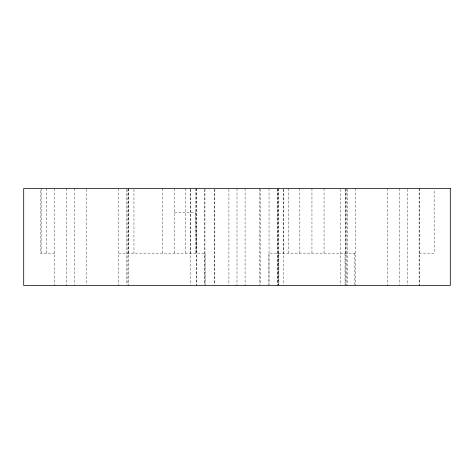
<?xml version="1.0" encoding="UTF-8"?>
<svg xmlns="http://www.w3.org/2000/svg" width="474" height="474" viewBox="0 0 474 474"><rect width="100%" height="100%" fill="white"/><g stroke="black" fill="none" stroke-linecap="round" stroke-linejoin="round"><path stroke-width="0.36" stroke-dasharray="2.37 1.78" d="M174.361 212.761L195.845 212.761L196.218 253.157M54.676 253.157L40.231 253.157L40.231 188.522M118.761 253.157L205.088 253.157L205.088 285.478M355.429 253.157L268.912 253.157L268.912 285.478M419.14 253.157L434.143 253.157L434.143 189.256M419.164 188.522L419.164 285.478M419.129 188.522L419.14 285.478M407.225 189.262L407.243 285.478M399.185 188.522L399.203 284.738M387.282 188.522L387.282 285.478M355.429 188.522L355.429 285.478M354.143 253.157L354.143 285.478M347.353 189.262L347.353 285.478M346.156 188.522L346.156 285.478M345.836 188.522L345.795 285.478M345.765 189.256L345.765 253.157M345.025 253.157L345.072 285.478M340.421 189.256L340.421 285.478M324.056 188.522L324.056 253.157M311.951 188.522L311.951 253.157M299.846 188.522L299.846 253.157M288.571 188.522L288.571 253.157M283.659 189.262L283.659 284.738M283.488 189.256L283.488 253.157M278.86 253.157L278.86 285.478M278.268 188.522L278.268 285.478M278.072 188.522L278.072 285.478M277.906 188.522L277.906 285.478M277.545 189.262L277.545 284.738M269.042 188.522L269.042 284.738M260.244 189.262L260.244 284.738M259.645 188.522L259.645 284.738M245.082 188.522L245.082 285.478M236.994 188.522L236.994 285.478M228.918 189.262L228.918 285.478M214.841 189.262L214.841 284.738M214.497 189.262L214.497 284.738M204.958 189.262L204.958 285.478M204.484 189.262L204.484 284.738M196.36 188.522L196.36 285.478M196.189 188.522L196.189 284.744M195.845 188.522L195.803 253.157M190.512 189.256L190.512 253.157M190.335 189.262L190.335 285.478M185.666 188.522L185.666 253.157M174.361 188.522L174.361 253.157M162.232 188.522L162.232 253.157M133.958 189.256L133.958 253.157M128.472 188.522L128.472 253.157M128.27 188.522L128.264 285.478M127.915 189.256L127.915 285.478M126.842 189.262L126.842 284.738M118.761 188.522L118.761 285.478M86.718 189.262L86.718 284.738M74.738 188.522L74.726 284.738M66.68 188.522L66.662 285.478M54.676 188.522L54.676 285.478M46.511 188.522L46.511 253.157M41.831 188.522L41.831 253.157"/><path stroke-width="0.71" d="M450.3 188.522L23.7 188.522L23.7 285.478L450.3 285.478L450.3 188.522"/></g></svg>
